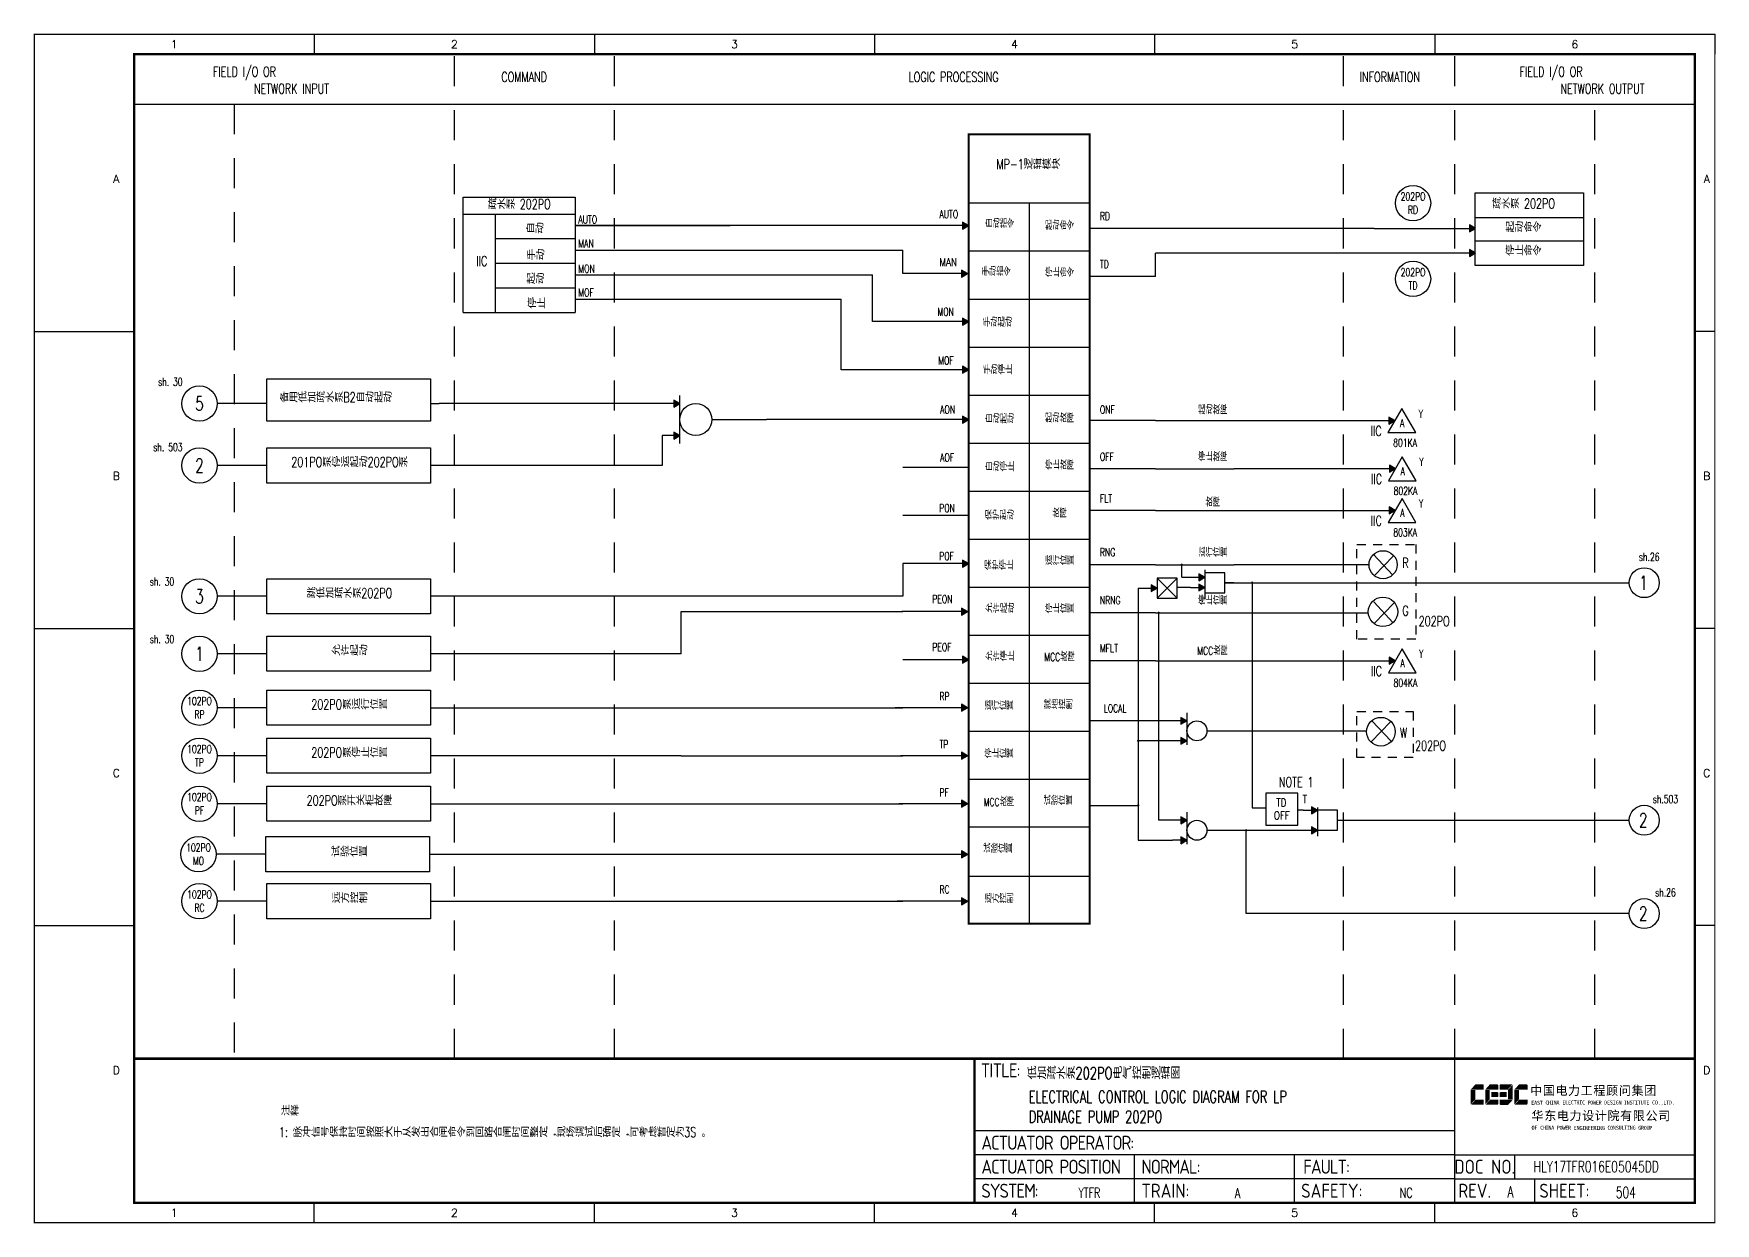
# Model space of a CAD drawing. Header units: millimetres. Extents: x 5560 to 16471, y 4607 to 8234.
# Drawn here: x 16050.6 to 16470.9, y 7167.7 to 7465 of the extents above; entities that cross this region are included whole.
import ezdxf
from ezdxf.enums import TextEntityAlignment as Align

# ---------------------------------------------------------------- set-up
doc = ezdxf.new("R2010")
doc.units = ezdxf.units.MM
doc.linetypes.add('JIS_02_0.7', pattern=[1.35, 0.75, -0.6])
for name, color, linetype in [('BLOCK', 7, 'Continuous'), ('BORDER', 1, 'Continuous'), ('MLINE', 6, 'Continuous'), ('TITLE', 1, 'Continuous'), ('TK', 7, 'Continuous'), ('图框_外框线', 7, 'Continuous'), ('图框_标题栏文字', 6, 'Continuous')]:
    doc.layers.add(name, color=color, linetype=linetype)
doc.styles.add('DANIEL', font='COMPLEX', dxfattribs={"width": 0.7, "bigfont": 'GVFS'})
doc.styles.add('ecepdi', font='simhei.ttf', dxfattribs={"width": 0.9})
doc.styles.get("Standard").update_dxf_attribs({"font": 'romans.shx', "width": 0.7, "bigfont": '@0hztxta.shx'})
doc.styles.add('工程字', font='gbenor.shx', dxfattribs={"bigfont": 'gbcbig.shx'})

# ---------------------------------------------------------------- blocks, each defined once
blk = doc.blocks.new('huo')
at = {"layer": 'BORDER'}
for points in [[(-72.15, 909.27), (-73.65, 910.13), (-73.65, 908.4)], [(-72.15, 904.27), (-73.65, 905.13), (-73.65, 903.4)]]:
    blk.add_hatch(color=256, dxfattribs=at).paths.add_polyline_path(points)
for p, q in [((-72.15, 909.27), (-75.75, 909.27)), ((-72.15, 911.28), (-72.15, 903.28)), ((-72.15, 904.27), (-75.75, 904.27)), ((-67.15, 906.77), (-65.15, 906.77))]:
    blk.add_line(p, q, dxfattribs=at)
for points in [[(-72.15, 909.27), (-73.65, 910.13), (-73.65, 908.4)], [(-72.15, 904.27), (-73.65, 905.13), (-73.65, 903.4)]]:
    blk.add_lwpolyline(points, close=True, dxfattribs=at)
blk.add_circle((-69.65, 906.77), 2.5, dxfattribs=at)
blk = doc.blocks.new('A$C1E0003F3')
h = blk.add_hatch(color=152)
edge = h.paths.add_edge_path()
edge.add_ellipse((5.15, 4.41), major_axis=(0, 0.211), ratio=0.769231, start_angle=-90, end_angle=0)
edge.add_line((5.15, 4.62), (3.22, 4.62))
edge.add_line((3.22, 4.62), (2.09, 3.35))
edge.add_line((2.09, 3.35), (5.32, 3.35))
edge.add_line((5.32, 3.35), (5.32, 4.41))
h.paths.add_polyline_path([(3.22, 3.23), (2.09, 3.23), (2.09, -0.36), (3.22, 0.91)])
edge = h.paths.add_edge_path()
edge.add_line((5.32, 0.81), (3.27, 0.81))
edge.add_line((3.27, 0.81), (2.13, -0.46))
edge.add_line((2.13, -0.46), (5.15, -0.46))
edge.add_ellipse((5.15, -0.25), major_axis=(0, 0.211), ratio=0.769231, start_angle=180, end_angle=270)
edge.add_line((5.32, -0.25), (5.32, 0.81))
h = blk.add_hatch(color=152)
edge = h.paths.add_edge_path()
edge.add_ellipse((8.78, 4.41), major_axis=(0, 0.211), ratio=0.769231, start_angle=-90, end_angle=0)
edge.add_line((8.78, 4.62), (6.84, 4.62))
edge.add_line((6.84, 4.62), (5.71, 3.35))
edge.add_line((5.71, 3.35), (8.94, 3.35))
edge.add_line((8.94, 3.35), (8.94, 4.41))
h.paths.add_polyline_path([(6.84, 3.23), (5.71, 3.23), (5.71, -0.36), (6.84, 0.91)])
edge = h.paths.add_edge_path()
edge.add_ellipse((8.78, 2.49), major_axis=(0, 0.211), ratio=0.769231, start_angle=-90, end_angle=0)
edge.add_line((8.78, 2.7), (7.22, 2.7))
edge.add_line((7.22, 2.7), (7.22, 1.44))
edge.add_line((7.22, 1.44), (8.78, 1.44))
edge.add_ellipse((8.78, 1.65), major_axis=(0, 0.211), ratio=0.769231, start_angle=180, end_angle=270)
edge.add_line((8.94, 1.65), (8.94, 2.49))
edge = h.paths.add_edge_path()
edge.add_line((8.94, 0.81), (6.89, 0.81))
edge.add_line((6.89, 0.81), (5.75, -0.46))
edge.add_line((5.75, -0.46), (8.78, -0.46))
edge.add_ellipse((8.78, -0.25), major_axis=(0, 0.211), ratio=0.769231, start_angle=180, end_angle=270)
edge.add_line((8.94, -0.25), (8.94, 0.81))
h = blk.add_hatch(color=1)
edge = h.paths.add_edge_path()
edge.add_line((12.48, 4.62), (9.46, 4.62))
edge.add_ellipse((9.46, 4.41), major_axis=(0, 0.211), ratio=0.769231, start_angle=0, end_angle=90)
edge.add_line((9.3, 4.41), (9.3, 3.35))
edge.add_line((9.3, 3.35), (11.35, 3.35))
edge.add_line((11.35, 3.35), (12.48, 4.62))
h.paths.add_polyline_path([(12.57, 4.56), (11.38, 3.23), (11.38, 0.93), (12.57, 0.93)])
edge = h.paths.add_edge_path()
edge.add_line((11.03, 2.7), (9.46, 2.7))
edge.add_ellipse((9.46, 2.49), major_axis=(0, 0.211), ratio=0.769231, start_angle=0, end_angle=90)
edge.add_line((9.3, 2.49), (9.3, 1.65))
edge.add_ellipse((9.46, 1.65), major_axis=(0, 0.211), ratio=0.769231, start_angle=90, end_angle=180)
edge.add_line((9.46, 1.44), (11.03, 1.44))
edge.add_line((11.03, 1.44), (11.03, 2.7))
h = blk.add_hatch(color=152)
edge = h.paths.add_edge_path()
edge.add_ellipse((16.11, 4.41), major_axis=(0, 0.211), ratio=0.769231, start_angle=-90, end_angle=0)
edge.add_line((16.11, 4.62), (14.14, 4.62))
edge.add_line((14.14, 4.62), (13, 3.35))
edge.add_line((13, 3.35), (16.27, 3.35))
edge.add_line((16.27, 3.35), (16.27, 4.41))
h.paths.add_polyline_path([(14.14, 3.23), (13, 3.23), (13, -0.36), (14.14, 0.91)])
edge = h.paths.add_edge_path()
edge.add_line((16.27, 0.81), (14.18, 0.81))
edge.add_line((14.18, 0.81), (13.04, -0.46))
edge.add_line((13.04, -0.46), (16.03, -0.46))
edge.add_ellipse((16.03, -0.15), major_axis=(0, 0.316), ratio=0.769231, start_angle=180, end_angle=270)
edge.add_line((16.27, -0.15), (16.27, 0.81))
h = blk.add_hatch(color=1)
edge = h.paths.add_edge_path()
edge.add_line((12.58, 0.79), (9.3, 0.79))
edge.add_line((9.3, 0.79), (9.3, -0.27))
edge.add_ellipse((9.46, -0.27), major_axis=(0, 0.211), ratio=0.769231, start_angle=90, end_angle=180)
edge.add_line((9.46, -0.48), (11.43, -0.48))
edge.add_line((11.43, -0.48), (12.58, 0.79))
at = {"layer": 'TITLE', "color": 7, "style": 'ecepdi'}
for s, p in [('中', (16.92, 1.94)), ('国', (20.09, 2)), ('电', (23.25, 1.99)), ('力', (26.39, 1.96)), ('程', (32.71, 1.98)), ('顾', (35.9, 1.98)), ('问', (39.09, 1.94)), ('集', (42.26, 1.98)), ('团', (45.42, 2.01)), ('工', (29.53, 1.95)), ('华', (17.24, -4.31)), ('东', (20.45, -4.29)), ('电', (23.62, -4.35)), ('力', (26.75, -4.32)), ('设', (29.92, -4.3)), ('计', (33.05, -4.31)), ('院', (36.26, -4.29)), ('有', (39.41, -4.29)), ('限', (42.57, -4.32)), ('公', (45.78, -4.38)), ('司', (48.91, -4.35))]:
    blk.add_text(s, height=2.2, dxfattribs=at).set_placement(p)
at = {"layer": 'TITLE', "color": 7, "style": 'ecepdi', "width": 0.975}
for s, p in [('E', (17.58, 0.02)), ('A', (18.29, 0.03)), ('S', (19, 0.03)), ('T', (19.7, 0.03)), ('C', (21.1, 0.09)), ('H', (21.77, 0.09)), ('I', (22.46, 0.09)), ('N', (23.17, 0.1)), ('A', (23.86, 0.1)), ('E', (25.35, 0.09)), ('L', (26.05, 0.11)), ('E', (26.76, 0.1)), ('C', (27.46, 0.12)), ('T', (28.18, 0.11)), ('R', (28.87, 0.1)), ('I', (29.57, 0.11)), ('C', (30.28, 0.1)), ('P', (31.64, 0.09)), ('O', (32.32, 0.08)), ('W', (33.03, 0.08)), ('E', (33.72, 0.08)), ('R', (34.42, 0.09)), ('D', (35.81, 0.1)), ('E', (36.52, 0.1)), ('S', (37.2, 0.1)), ('I', (37.91, 0.09)), ('G', (38.68, 0.11)), ('N', (39.38, 0.09)), ('I', (40.72, 0.07)), ('N', (41.43, 0.08)), ('S', (42.14, 0.08)), ('T', (42.83, 0.08)), ('I', (43.52, 0.09)), ('T', (44.22, 0.07)), ('U', (44.93, 0.07)), ('T', (45.63, 0.08)), ('E', (46.34, 0.09)), ('C', (47.76, 0.11)), ('O', (48.48, 0.1)), ('L', (50.56, 0.1)), ('T', (51.27, 0.1)), ('D', (51.96, 0.1)), ('.', (49.23, 0.1)), (',', (49.87, 0.1)), ('.', (52.72, 0.11)), ('O', (17.67, -6.18)), ('OF', (18.01, -6.2)), ('F', (18.37, -6.2)), ('C', (19.8, -6.19)), ('H', (20.47, -6.19)), ('I', (21.15, -6.19)), ('N', (21.87, -6.18)), ('A', (22.56, -6.18)), ('P', (23.98, -6.2)), ('O', (24.66, -6.21)), ('W', (25.36, -6.21)), ('E', (26.06, -6.21)), ('R', (26.75, -6.2)), ('E', (28.19, -6.24)), ('N', (28.91, -6.27)), ('G', (29.62, -6.26)), ('I', (30.32, -6.27)), ('N', (31.02, -6.27)), ('E', (31.7, -6.28)), ('E', (32.41, -6.27)), ('R', (33.1, -6.24)), ('I', (33.81, -6.24)), ('N', (34.51, -6.26)), ('G', (35.2, -6.24)), ('C', (36.61, -6.19)), ('O', (37.3, -6.21)), ('N', (38, -6.2)), ('S', (38.71, -6.21)), ('U', (39.41, -6.18)), ('L', (40.11, -6.18)), ('T', (40.81, -6.19)), ('I', (41.51, -6.21)), ('N', (42.2, -6.21)), ('G', (42.91, -6.17)), ('G', (44.29, -6.2)), ('R', (45, -6.21)), ('O', (45.69, -6.22)), ('U', (46.39, -6.2)), ('P', (47.1, -6.23))]:
    blk.add_text(s, height=1, dxfattribs=at).set_placement(p, align=Align.MIDDLE_CENTER)
blk = doc.blocks.new('1')
for p, q in [((70, 297), (70, 292)), ((140, 297), (140, 292)), ((210, 297), (210, 292)), ((280, 297), (280, 292)), ((350, 297), (350, 292)), ((420, 297), (420, 292)), ((0, 222.75), (25, 222.75)), ((420, 222.75), (415, 222.75)), ((0, 148.5), (25, 148.5)), ((420, 148.5), (415, 148.5)), ((0, 74.25), (25, 74.25)), ((420, 74.25), (415, 74.25)), ((70, 0), (70, 5)), ((140, 0), (140, 5)), ((210, 0), (210, 5)), ((280, 0), (280, 5)), ((350, 0), (350, 5))]:
    blk.add_line(p, q)
at = {"layer": '图框_外框线'}
for p, q in [((355, 5), (355, 41)), ((355, 23), (235, 23)), ((355, 17), (235, 17)), ((275, 11), (275, 17)), ((315, 11), (315, 17)), ((355, 17), (415, 17)), ((370, 11), (370, 17)), ((355, 11), (235, 11)), ((355, 11), (235, 11)), ((275, 5), (275, 11)), ((315, 5), (315, 11)), ((355, 11), (415, 11)), ((375, 5), (375, 11))]:
    blk.add_line(p, q, dxfattribs=at)
for points, const_width in [([(0, 0), (420, 0), (420, 297), (0, 297)], 0.3), ([(25, 5), (415, 5), (415, 292), (25, 292)], 0.6)]:
    blk.add_lwpolyline(points, close=True, dxfattribs=dict(at, const_width=const_width))
at = {"layer": '图框_外框线', "const_width": 0.6}
blk.add_lwpolyline([(235, 41), (25, 41)], dxfattribs=at)
at = {"layer": '图框_外框线'}
blk.add_lwpolyline([(415, 41, 0.6, 0.6, 0), (235, 41, 0.6, 0.6, 0), (235, 5, 0, 0, 0)], format="xyseb", dxfattribs=at)
blk.add_blockref('A$C1E0003F3', (356.94, 29.95))
at = {"layer": 'TK', "color": 3}
for s, p in [('1', (35, 294.5)), ('2', (105, 294.5)), ('3', (175, 294.5)), ('4', (245, 294.5)), ('5', (315, 294.5)), ('6', (385, 294.5)), ('1', (35, 2.5)), ('2', (105, 2.5)), ('3', (175, 2.5)), ('4', (245, 2.5)), ('5', (315, 2.5)), ('6', (385, 2.5))]:
    blk.add_text(s, height=2, dxfattribs=at).set_placement(p, align=Align.MIDDLE)
for s, p in [('A', (20.5, 259.88)), ('A', (418, 259.88)), ('B', (20.5, 185.62)), ('B', (418, 185.62)), ('C', (20.5, 111.38)), ('C', (418, 111.38)), ('D', (20.5, 37.12)), ('D', (418, 37.12))]:
    blk.add_text(s, height=2, dxfattribs=at).set_placement(p, align=Align.CENTER)
at = {"layer": '图框_标题栏文字', "char_height": 3.5, "style": '工程字'}
for s, insert, width, attachment_point in [('{\\T0.9; TITLE:}', (234.86, 38.09), 14.2249, 4), ('{\\T0.9; ACTUATOR OPERATOR:}', (235, 20), 40, 4), ('{\\T0.9; ACTUATOR POSITION}', (235, 14), 45, 4), ('{\\T0.9; NORMAL:}', (275, 14), 18.2557, 4), ('{\\T0.9; FAULT:}', (315.44, 14), 15, 4), ('DOC NO.', (362.5, 14), 15, 5), ('{\\T0.9; SYSTEM:}', (235, 8), 17.9526, 4), ('{\\T0.9; }TRAIN: ', (275, 8), 17.6638, 4), ('SAFETY:', (324.3, 8), 22.3993, 5), ('REV.', (360, 8), 10, 5), ('SHEET:', (382.42, 8), 20, 5)]:
    blk.add_mtext(s, dxfattribs=dict(at, insert=insert, width=width, attachment_point=attachment_point))

msp = doc.modelspace()

# ---------------------------------------------------------------- hatches: boundary and pattern name
for points in [[(16284.24, 7416.98), (16282.74, 7417.85), (16282.74, 7416.12)], [(16410.95, 7416.29), (16409.45, 7417.16), (16409.45, 7415.43)], [(16410.95, 7410.16), (16409.45, 7411.03), (16409.45, 7409.3)], [(16283.97, 7404.98), (16282.47, 7405.85), (16282.47, 7404.12)], [(16284.24, 7392.98), (16282.74, 7393.85), (16282.74, 7392.12)], [(16284.24, 7380.98), (16282.74, 7381.85), (16282.74, 7380.12)], [(16212.06, 7372.51), (16210.56, 7373.38), (16210.56, 7371.64)], [(16284.24, 7368.51), (16282.74, 7369.38), (16282.74, 7367.64)], [(16390.78, 7368.24), (16389.28, 7369.1), (16389.28, 7367.37)], [(16212.06, 7364.51), (16210.56, 7365.38), (16210.56, 7363.64)], [(16390.89, 7356.24), (16389.39, 7357.1), (16389.39, 7355.37)], [(16390.82, 7345.82), (16389.32, 7346.68), (16389.32, 7344.95)], [(16284.24, 7332.51), (16282.74, 7333.38), (16282.74, 7331.64)], [(16283.97, 7320.51), (16282.47, 7321.38), (16282.47, 7319.64)], [(16284.24, 7308.51), (16282.74, 7309.38), (16282.74, 7307.64)], [(16390.87, 7308.24), (16389.37, 7309.1), (16389.37, 7307.37)], [(16283.97, 7296.51), (16282.47, 7297.38), (16282.47, 7295.64)], [(16283.97, 7284.51), (16282.47, 7285.38), (16282.47, 7283.64)], [(16283.97, 7272.51), (16282.47, 7273.38), (16282.47, 7271.64)], [(16283.97, 7259.86), (16282.47, 7260.73), (16282.47, 7259)], [(16283.97, 7248.16), (16282.47, 7249.02), (16282.47, 7247.29)]]:
    msp.add_hatch(color=256).paths.add_polyline_path(points)
h = msp.add_hatch(color=256)
h.paths.add_polyline_path([(16337.19, 7332.26), (16337.48, 7332.26), (16337.48, 7332.26), (16337.77, 7332.26, 0.926538)])
h.paths.add_polyline_path([(16337.77, 7332.24, 0.019012), (16337.77, 7332.26), (16337.48, 7332.26), (16337.48, 7331.95, 0.419038)])
h.paths.add_polyline_path([(16337.48, 7332.26), (16337.19, 7332.26, 0.019106), (16337.19, 7332.24, 0.409405), (16337.48, 7331.95)])
h = msp.add_hatch(color=256)
h.paths.add_polyline_path([(16354.8, 7327.78), (16355.09, 7327.78), (16355.09, 7327.78), (16355.39, 7327.78, 0.926538)])
h.paths.add_polyline_path([(16355.39, 7327.75, 0.019012), (16355.39, 7327.78), (16355.09, 7327.78), (16355.09, 7327.46, 0.419038)])
h.paths.add_polyline_path([(16355.09, 7327.78), (16354.8, 7327.78, 0.019106), (16354.8, 7327.75, 0.409405), (16355.09, 7327.46)])
h = msp.add_hatch(color=256)
h.paths.add_polyline_path([(16331.43, 7320.26), (16331.72, 7320.26), (16331.72, 7320.26), (16332.01, 7320.26, 0.926538)])
h.paths.add_polyline_path([(16332.01, 7320.24, 0.019012), (16332.01, 7320.26), (16331.72, 7320.26), (16331.72, 7319.95, 0.419038)])
h.paths.add_polyline_path([(16331.72, 7320.26), (16331.43, 7320.26, 0.019106), (16331.43, 7320.24, 0.409405), (16331.72, 7319.95)])
h = msp.add_hatch(color=256)
h.paths.add_polyline_path([(16326.32, 7288.25), (16326.61, 7288.25), (16326.61, 7288.25), (16326.91, 7288.25, 0.926538)])
h.paths.add_polyline_path([(16326.91, 7288.22, 0.019012), (16326.91, 7288.25), (16326.61, 7288.25), (16326.61, 7287.93, 0.419038)])
h.paths.add_polyline_path([(16326.61, 7288.25), (16326.32, 7288.25, 0.019106), (16326.32, 7288.22, 0.409405), (16326.61, 7287.93)])
h = msp.add_hatch(color=256)
h.paths.add_polyline_path([(16326.32, 7272.13), (16326.61, 7272.13), (16326.61, 7272.13), (16326.91, 7272.13, 0.926538)])
h.paths.add_polyline_path([(16326.91, 7272.1, 0.019012), (16326.91, 7272.13), (16326.61, 7272.13), (16326.61, 7271.81, 0.419038)])
h.paths.add_polyline_path([(16326.61, 7272.13), (16326.32, 7272.13, 0.019106), (16326.32, 7272.1, 0.409405), (16326.61, 7271.81)])
h = msp.add_hatch(color=256)
h.paths.add_polyline_path([(16353.32, 7265.9), (16353.6, 7265.9), (16353.6, 7265.9), (16353.9, 7265.9, 0.926538)])
h.paths.add_polyline_path([(16353.9, 7265.88, 0.019012), (16353.9, 7265.9), (16353.6, 7265.9), (16353.6, 7265.59, 0.419038)])
h.paths.add_polyline_path([(16353.6, 7265.9), (16353.32, 7265.9, 0.019106), (16353.31, 7265.88, 0.409405), (16353.6, 7265.59)])
at = {"layer": 'BORDER'}
for color, points in [(40, [(16331.35, 7326.38), (16329.85, 7327.24), (16329.85, 7325.51)]), (256, [(16343.25, 7329.12), (16341.75, 7329.98), (16341.75, 7328.25)]), (256, [(16343.25, 7326.55), (16341.75, 7327.42), (16341.75, 7325.69)]), (40, [(16371.42, 7270.88), (16369.92, 7271.75), (16369.92, 7270.01)]), (40, [(16371.42, 7265.88), (16369.92, 7266.75), (16369.92, 7265.01)])]:
    msp.add_hatch(color=color, dxfattribs=at).paths.add_polyline_path(points)

# ---------------------------------------------------------------- linework, layer by layer
for p, q in [((16284.24, 7422.64), (16284.24, 7439.81)), ((16284.24, 7439.81), (16314.52, 7439.81)), ((16314.52, 7422.64), (16314.52, 7439.81)), ((16284.24, 7422.64), (16314.52, 7422.64)), ((16299.38, 7422.64), (16299.38, 7242.52)), ((16157.94, 7419.86), (16185.89, 7419.86)), ((16165.92, 7419.57), (16165.92, 7395.3)), ((16185.89, 7416.98), (16224.63, 7416.98)), ((16284.24, 7416.98), (16185.89, 7416.98)), ((16284.24, 7416.98), (16267.79, 7416.98)), ((16385.6, 7416.24), (16335.97, 7416.24)), ((16385.6, 7416.24), (16410.86, 7416.24)), ((16165.92, 7413.72), (16185.89, 7413.72)), ((16165.92, 7413.72), (16185.89, 7413.72)), ((16185.89, 7410.84), (16267.79, 7410.84)), ((16267.79, 7404.98), (16267.79, 7410.84)), ((16284.24, 7410.64), (16314.52, 7410.64)), ((16330.97, 7404.24), (16330.97, 7410.11)), ((16385.6, 7410.11), (16330.97, 7410.11)), ((16410.86, 7410.11), (16385.6, 7410.11)), ((16165.92, 7407.58), (16185.89, 7407.58)), ((16165.92, 7407.58), (16185.89, 7407.58)), ((16185.89, 7404.7), (16260.17, 7404.7)), ((16260.17, 7392.98), (16260.17, 7404.7)), ((16284.24, 7404.98), (16267.79, 7404.98)), ((16165.92, 7401.44), (16185.89, 7401.44)), ((16165.92, 7401.44), (16185.89, 7401.44)), ((16185.89, 7398.56), (16252.4, 7398.56)), ((16252.4, 7380.98), (16252.4, 7398.56)), ((16284.24, 7398.64), (16314.52, 7398.64)), ((16157.94, 7395.3), (16185.89, 7395.3)), ((16284.24, 7392.98), (16260.17, 7392.98)), ((16284.24, 7386.64), (16314.52, 7386.64)), ((16284.24, 7380.98), (16252.4, 7380.98)), ((16149.74, 7372.51), (16151.89, 7372.51)), ((16209.06, 7372.51), (16151.89, 7372.51)), ((16212.06, 7372.51), (16209.06, 7372.51)), ((16212.06, 7362.51), (16212.06, 7374.51)), ((16284.24, 7374.64), (16314.52, 7374.64)), ((16220.06, 7368.51), (16233.69, 7368.51)), ((16267.79, 7368.51), (16233.69, 7368.51)), ((16284.24, 7368.51), (16267.79, 7368.51)), ((16329.13, 7368.24), (16314.52, 7368.24)), ((16330.97, 7368.24), (16350.62, 7368.24)), ((16350.62, 7368.24), (16390.78, 7368.24)), ((16212.06, 7364.51), (16207.62, 7364.51)), ((16284.24, 7362.64), (16314.52, 7362.64)), ((16284.24, 7356.51), (16267.79, 7356.51)), ((16329.13, 7356.24), (16314.52, 7356.24)), ((16330.97, 7356.24), (16350.62, 7356.24)), ((16390.89, 7356.24), (16350.62, 7356.24)), ((16284.24, 7350.64), (16314.52, 7350.64)), ((16284.24, 7344.51), (16267.79, 7344.51)), ((16329.13, 7345.82), (16314.52, 7345.82)), ((16329.13, 7345.82), (16314.52, 7345.82)), ((16330.97, 7345.82), (16350.62, 7345.82)), ((16350.62, 7345.82), (16390.82, 7345.82)), ((16284.24, 7338.64), (16314.52, 7338.64)), ((16385.43, 7334.76), (16390.22, 7329.66)), ((16390.44, 7334.45), (16385.61, 7329.44)), ((16284.24, 7332.51), (16267.79, 7332.51)), ((16267.79, 7332.51), (16267.79, 7324.34)), ((16330.97, 7332.24), (16350.62, 7332.24)), ((16337.48, 7329.12), (16337.48, 7332.24)), ((16384.31, 7332.24), (16350.62, 7332.24)), ((16284.24, 7326.64), (16314.52, 7326.64)), ((16326.6, 7326.38), (16326.6, 7267.59)), ((16350.55, 7327.75), (16348.25, 7327.75)), ((16348.25, 7327.75), (16449.34, 7327.75)), ((16355.1, 7327.75), (16355.1, 7271.46)), ((16267.79, 7324.34), (16149.74, 7324.34)), ((16385.49, 7322.93), (16390.28, 7317.83)), ((16390.5, 7322.62), (16385.67, 7317.61)), ((16212.36, 7320.51), (16267.79, 7320.51)), ((16212.36, 7309.98), (16212.36, 7320.51)), ((16284.24, 7320.51), (16267.58, 7320.51)), ((16330.97, 7320.24), (16350.62, 7320.24)), ((16331.72, 7320.24), (16331.72, 7268.38)), ((16350.62, 7320.24), (16384.08, 7320.24)), ((16284.24, 7314.64), (16314.52, 7314.64)), ((16212.36, 7309.98), (16149.75, 7309.98)), ((16284.24, 7308.51), (16267.79, 7308.51)), ((16330.97, 7308.24), (16350.62, 7308.24)), ((16350.62, 7308.24), (16390.87, 7308.24)), ((16284.24, 7302.64), (16314.52, 7302.64)), ((16149.75, 7296.51), (16212.36, 7296.51)), ((16212.36, 7296.51), (16267.79, 7296.51)), ((16284.24, 7296.51), (16265.86, 7296.51)), ((16329.13, 7293.22), (16314.52, 7293.22)), ((16389.7, 7293), (16384.87, 7288)), ((16385.03, 7293.2), (16389.82, 7288.11)), ((16284.24, 7290.64), (16314.52, 7290.64)), ((16335.21, 7288.22), (16326.6, 7288.22)), ((16345.8, 7290.72), (16383.68, 7290.72)), ((16212.36, 7284.51), (16149.75, 7284.51)), ((16212.36, 7284.51), (16267.79, 7284.51)), ((16284.24, 7284.51), (16267.17, 7284.51)), ((16284.24, 7278.64), (16314.52, 7278.64)), ((16149.75, 7272.51), (16212.36, 7272.51)), ((16212.36, 7272.51), (16267.79, 7272.51)), ((16284.24, 7272.51), (16266.81, 7272.51)), ((16314.53, 7272.1), (16326.6, 7272.1)), ((16355.1, 7271.46), (16358.53, 7271.46)), ((16326.6, 7267.59), (16326.6, 7263.38)), ((16335.21, 7268.38), (16331.72, 7268.38)), ((16376.42, 7268.38), (16449.34, 7268.38)), ((16284.24, 7266.76), (16314.52, 7266.76)), ((16326.6, 7263.38), (16335.21, 7263.38)), ((16345.8, 7265.88), (16369.92, 7265.88)), ((16353.61, 7245.06), (16353.61, 7265.88)), ((16149.5, 7259.9), (16284.24, 7259.9)), ((16284.24, 7254.4), (16314.52, 7254.4)), ((16149.75, 7248.16), (16212.36, 7248.16)), ((16212.36, 7248.16), (16267.79, 7248.16)), ((16284.24, 7248.16), (16266.34, 7248.16))]:
    msp.add_line(p, q)
at = {"color": 0}
for p, q in [((16335.97, 7416.24), (16314.52, 7416.24)), ((16330.97, 7404.24), (16314.52, 7404.24)), ((16108.81, 7372.51), (16096.42, 7372.51)), ((16330.97, 7368.24), (16314.52, 7368.24)), ((16207.62, 7364.51), (16207.62, 7357.04)), ((16108.81, 7357.04), (16096.42, 7357.04)), ((16207.62, 7357.04), (16149.74, 7357.04)), ((16330.97, 7356.24), (16314.52, 7356.24)), ((16330.97, 7345.82), (16314.52, 7345.82)), ((16330.97, 7345.82), (16314.52, 7345.82)), ((16330.97, 7332.24), (16314.52, 7332.24)), ((16330.97, 7332.24), (16314.52, 7332.24)), ((16337.48, 7329.12), (16342.87, 7329.12)), ((16108.81, 7324.34), (16096.42, 7324.34)), ((16330.97, 7320.24), (16314.52, 7320.24)), ((16330.97, 7320.24), (16314.52, 7320.24)), ((16108.82, 7309.98), (16096.43, 7309.98)), ((16330.97, 7308.24), (16314.52, 7308.24)), ((16330.97, 7308.24), (16314.52, 7308.24)), ((16330.97, 7308.24), (16350.62, 7308.24)), ((16108.82, 7296.51), (16096.43, 7296.51)), ((16330.97, 7293.22), (16314.52, 7293.22)), ((16335.21, 7293.22), (16314.52, 7293.22)), ((16108.82, 7284.51), (16096.43, 7284.51)), ((16108.82, 7272.51), (16096.43, 7272.51)), ((16108.57, 7259.9), (16096.18, 7259.9)), ((16108.82, 7248.16), (16096.43, 7248.16)), ((16449.34, 7245.06), (16353.61, 7245.06))]:
    msp.add_line(p, q, dxfattribs=at)
at = {"color": 40}
for p, q in [((16339.66, 7326.55), (16336.35, 7326.55)), ((16367.82, 7270.88), (16366.53, 7270.88))]:
    msp.add_line(p, q, dxfattribs=at)
for const_width in [0.5, 0.2]:
    msp.add_lwpolyline([(16284.24, 7439.81), (16314.52, 7439.81), (16314.52, 7242.52), (16284.24, 7242.52), (16284.24, 7439.81)], dxfattribs=dict(const_width=const_width))
for points in [[(16157.94, 7424.05), (16185.89, 7424.05), (16185.89, 7419.86)], [(16157.94, 7395.3), (16157.94, 7424.05)], [(16185.89, 7419.86), (16185.89, 7413.72)], [(16185.89, 7413.72), (16185.89, 7407.58)], [(16185.89, 7407.58), (16185.89, 7401.44)], [(16185.89, 7401.44), (16185.89, 7395.3)]]:
    msp.add_lwpolyline(points)
for points in [[(16284.24, 7422.64), (16314.52, 7422.64), (16314.52, 7242.52), (16284.24, 7242.52)], [(16410.86, 7425.13), (16437.88, 7425.13), (16437.88, 7406.98), (16410.86, 7406.98)], [(16410.86, 7418.99), (16437.88, 7418.99), (16437.88, 7413.13), (16410.86, 7413.13)], [(16284.24, 7416.98), (16282.74, 7417.85), (16282.74, 7416.12)], [(16410.95, 7416.29), (16409.45, 7417.16), (16409.45, 7415.43)], [(16410.95, 7410.16), (16409.45, 7411.03), (16409.45, 7409.3)], [(16283.97, 7404.98), (16282.47, 7405.85), (16282.47, 7404.12)], [(16284.24, 7392.98), (16282.74, 7393.85), (16282.74, 7392.12)], [(16284.24, 7380.98), (16282.74, 7381.85), (16282.74, 7380.12)], [(16108.81, 7378.65), (16149.74, 7378.65), (16149.74, 7368.12), (16108.81, 7368.12)], [(16212.06, 7372.51), (16210.56, 7373.38), (16210.56, 7371.64)], [(16284.24, 7368.51), (16282.74, 7369.38), (16282.74, 7367.64)], [(16390.78, 7368.24), (16389.28, 7369.1), (16389.28, 7367.37)], [(16212.06, 7364.51), (16210.56, 7365.38), (16210.56, 7363.64)], [(16108.81, 7361.43), (16149.74, 7361.43), (16149.74, 7352.65), (16108.81, 7352.65)], [(16390.89, 7356.24), (16389.39, 7357.1), (16389.39, 7355.37)], [(16390.82, 7345.82), (16389.32, 7346.68), (16389.32, 7344.95)], [(16284.24, 7332.51), (16282.74, 7333.38), (16282.74, 7331.64)], [(16108.81, 7328.73), (16149.74, 7328.73), (16149.74, 7319.96), (16108.81, 7319.96)], [(16283.97, 7320.51), (16282.47, 7321.38), (16282.47, 7319.64)], [(16108.82, 7314.37), (16149.75, 7314.37), (16149.75, 7305.6), (16108.82, 7305.6)], [(16284.24, 7308.51), (16282.74, 7309.38), (16282.74, 7307.64)], [(16390.87, 7308.24), (16389.37, 7309.1), (16389.37, 7307.37)], [(16108.82, 7300.9), (16149.75, 7300.9), (16149.75, 7292.12), (16108.82, 7292.12)], [(16283.97, 7296.51), (16282.47, 7297.38), (16282.47, 7295.64)], [(16108.82, 7288.9), (16149.75, 7288.9), (16149.75, 7280.12), (16108.82, 7280.12)], [(16283.97, 7284.51), (16282.47, 7285.38), (16282.47, 7283.64)], [(16108.82, 7276.9), (16149.75, 7276.9), (16149.75, 7268.12), (16108.82, 7268.12)], [(16283.97, 7272.51), (16282.47, 7273.38), (16282.47, 7271.64)], [(16108.57, 7264.29), (16149.5, 7264.29), (16149.5, 7255.51), (16108.57, 7255.51)], [(16283.97, 7259.86), (16282.47, 7260.73), (16282.47, 7259)], [(16108.82, 7252.54), (16149.75, 7252.54), (16149.75, 7243.77), (16108.82, 7243.77)], [(16283.97, 7248.16), (16282.47, 7249.02), (16282.47, 7247.29)]]:
    msp.add_lwpolyline(points, close=True)
at = {"color": 1}
for points in [[(16395.97, 7365.24), (16392.51, 7371.24), (16389.04, 7365.24)], [(16396.09, 7353.24), (16392.62, 7359.24), (16389.16, 7353.24)], [(16396.01, 7342.82), (16392.55, 7348.82), (16389.08, 7342.82)], [(16396.07, 7305.24), (16392.61, 7311.24), (16389.14, 7305.24)]]:
    msp.add_lwpolyline(points, close=True, dxfattribs=at)
at = {"linetype": 'JIS_02_0.7', "ltscale": 3}
for points in [[(16381.28, 7337.29), (16396.01, 7337.29), (16396.01, 7313.64), (16381.28, 7313.64)], [(16381.28, 7295.56), (16395.31, 7295.56), (16395.31, 7284.05), (16381.28, 7284.05)]]:
    msp.add_lwpolyline(points, close=True, dxfattribs=at)
at = {"color": 40}
msp.add_lwpolyline([(16358.53, 7267.18), (16366.53, 7267.18), (16366.53, 7275.18), (16358.53, 7275.18)], close=True, dxfattribs=at)
for centre, radius in [((16395.3, 7422.59), 4.41), ((16395.3, 7403.66), 4.41), ((16092, 7372.51), 4.41), ((16216.06, 7368.51), 4), ((16092.01, 7357.04), 4.41), ((16387.81, 7332.24), 3.51), ((16453.08, 7327.75), 3.74), ((16092, 7324.34), 4.41), ((16387.78, 7320.46), 3.69), ((16092.01, 7309.98), 4.41), ((16092.01, 7296.51), 4.41), ((16387.27, 7290.51), 3.59), ((16092.01, 7284.51), 4.41), ((16092.01, 7272.51), 4.41), ((16453.08, 7268.38), 3.74), ((16091.76, 7259.9), 4.41), ((16092.01, 7248.16), 4.41), ((16453.08, 7245.06), 3.74)]:
    msp.add_circle(centre, radius)
at = {"layer": 'BORDER'}
for p, q in [((16343.25, 7330.94), (16343.25, 7323.75)), ((16339.66, 7329.12), (16343.25, 7329.12)), ((16339.66, 7326.55), (16343.25, 7326.55))]:
    msp.add_line(p, q, dxfattribs=at)
at = {"layer": 'BORDER', "color": 40}
for p, q in [((16326.6, 7326.38), (16331.35, 7326.38)), ((16331.35, 7328.88), (16336.35, 7323.88)), ((16336.35, 7328.88), (16331.35, 7323.88)), ((16371.42, 7271.57), (16371.42, 7264.38)), ((16367.82, 7270.88), (16371.42, 7270.88))]:
    msp.add_line(p, q, dxfattribs=at)
at = {"layer": 'BORDER'}
for points in [[(16348.25, 7330.25), (16343.25, 7330.25), (16343.25, 7325.25), (16348.25, 7325.25)], [(16343.25, 7329.12), (16341.75, 7329.98), (16341.75, 7328.25)], [(16343.25, 7326.55), (16341.75, 7327.42), (16341.75, 7325.69)]]:
    msp.add_lwpolyline(points, close=True, dxfattribs=at)
at = {"layer": 'BORDER', "color": 40}
for points in [[(16331.35, 7326.38), (16329.85, 7327.24), (16329.85, 7325.51)], [(16336.35, 7328.88), (16331.35, 7328.88), (16331.35, 7323.88), (16336.35, 7323.88)], [(16371.42, 7270.88), (16369.92, 7271.75), (16369.92, 7270.01)], [(16376.42, 7270.88), (16371.42, 7270.88), (16371.42, 7265.88), (16376.42, 7265.88)], [(16371.42, 7265.88), (16369.92, 7266.75), (16369.92, 7265.01)]]:
    msp.add_lwpolyline(points, close=True, dxfattribs=at)
at = {"layer": 'MLINE', "linetype": 'JIS_02_0.7', "ltscale": 10}
for p, q in [((16155.71, 7208.8), (16155.71, 7459.8)), ((16195.71, 7208.8), (16195.71, 7459.8)), ((16377.94, 7208.8), (16377.94, 7459.8)), ((16405.71, 7208.8), (16405.71, 7459.8)), ((16100.71, 7447.36), (16100.71, 7208.8)), ((16440.71, 7208.8), (16440.71, 7447.36))]:
    msp.add_line(p, q, dxfattribs=at)
at = {"layer": 'MLINE'}
msp.add_line((16075.71, 7447.36), (16465.71, 7447.36), dxfattribs=at)

# ---------------------------------------------------------------- block references
msp.add_blockref('1', (16050.71, 7167.8))
at = {"color": 40}
for p in [(16410.95, 6383.96), (16410.95, 6359.11)]:
    msp.add_blockref('huo', p, dxfattribs=at)

# ---------------------------------------------------------------- texts
at = {"color": 1, "width": 0.7}
for p in [(16392.59, 7366.61), (16392.71, 7354.61), (16392.63, 7344.19), (16392.69, 7306.61)]:
    msp.add_text('A', height=2, dxfattribs=at).set_placement(p, align=Align.CENTER)
at = {"color": 40, "width": 0.7}
msp.add_text('NOTE 1', height=2.5, dxfattribs=at).set_placement((16361.78, 7276.66))
at = {"width": 0.7}
for s, p in [('注释', (16112.36, 7194.55)), ('1: 脉冲信号保持时间按照大于从发出合闸命令到回路合闸时间整定，现场调试后确定，可考虑暂定为3S。', (16111.88, 7189.2))]:
    msp.add_text(s, height=2.5, dxfattribs=at).set_placement(p)
for s, insert, char_height, width, attachment_point in [('{\\W0.7;MP-1逻辑模块}', (16291.19, 7433.59), 2.5, 73.0067, 1), ('疏水泵 202PO', (16171.91, 7423.6), 2.5, 29.7792, 2), ('疏水泵 202PO', (16422.9, 7423.74), 2.5, 29.7792, 2), ('{\\W0.7;AUTO}', (16186.7, 7419.49), 2, 5.9344, 1), ('{\\W0.7;AUTO}', (16276.94, 7420.83), 2, 73.0067, 1), ('{\\W0.7;自动指令}', (16288.36, 7418.41), 2, 73.0067, 1), ('自动  ', (16175.79, 7417.52), 2.5, 19.3818, 2), ('起动命令 ', (16422.9, 7417.84), 2.5, 28.7463, 2), ('手动  ', (16176.01, 7410.89), 2.5, 19.3818, 2), ('{\\W0.7;MAN}', (16186.7, 7413.54), 2, 5.9344, 1), ('停止命令 ', (16422.9, 7412), 2.5, 30.0157, 2), ('IIC', (16161.18, 7409.38), 2.5, 4.3602, 1), ('{\\W0.7;MON}', (16186.7, 7407.21), 2, 5.9344, 1), ('{\\W0.8;MAN}', (16276.94, 7408.83), 2, 73.0067, 1), ('{\\W0.7;手动指令}', (16287.48, 7406.41), 2, 73.0067, 1), ('起动 ', (16175.94, 7404.96), 2.5, 19.3818, 2), ('停止 ', (16176.2, 7398.79), 2.5, 19.3818, 2), ('{\\W0.7;MOF}', (16186.7, 7401.25), 2, 5.9344, 1), ('备用低加疏水泵B2自动起动', (16112.03, 7375.32), 2.5, 57.1272, 1), ('Y', (16396.72, 7370.93), 2, 73.0067, 1), ('IIC', (16384.68, 7366.91), 2.5, 2.4135, 1), ('801KA', (16390.33, 7363.72), 2, 73.0067, 1), ('Y', (16396.84, 7358.93), 2, 73.0067, 1), ('IIC', (16384.8, 7354.91), 2.5, 2.4135, 1), ('802KA', (16390.45, 7351.72), 2, 73.0067, 1), ('Y', (16396.76, 7348.51), 2, 73.0067, 1), ('IIC', (16384.72, 7344.49), 2.5, 2.4135, 1), ('803KA', (16390.37, 7341.3), 2, 73.0067, 1), ('R', (16392.62, 7333.95), 2.5, 2.4135, 1), ('跳低加疏水泵202PO', (16129.48, 7326.41), 2.5, 50.9636, 2), ('G', (16392.62, 7322), 2.5, 2.4135, 1), ('202PO', (16396.73, 7319.38), 2.5, 8.6532, 1), ('允许起动 ', (16129.49, 7312.05), 2.5, 50.9636, 2), ('Y', (16396.82, 7310.93), 2, 73.0067, 1), ('IIC', (16384.78, 7306.91), 2.5, 2.4135, 1), ('804KA', (16390.43, 7303.72), 2, 73.0067, 1), ('202PO泵运行位置', (16129.49, 7298.58), 2.5, 50.9636, 2), ('{\\W0.7;就地控制}', (16302.98, 7298.18), 2, 73.0067, 1), ('{\\W0.7;LOCAL}', (16318, 7297.35), 2, 73.0067, 1), ('W', (16392.04, 7291.52), 2.5, 2.4135, 1), ('202PO', (16395.82, 7288.25), 2.5, 8.6532, 1), ('202PO泵停止位置', (16129.49, 7286.58), 2.5, 50.9636, 2), ('202PO泵开关柜故障', (16129.49, 7274.58), 2.5, 50.9636, 2), ('{\\C256;试验位置}', (16129.39, 7261.78), 2.5, 50.9636, 2), ('远方控制', (16129.49, 7250.22), 2.5, 50.9636, 2), ('低加疏水泵202PO电气控制逻辑图', (16298.84, 7206.7), 3, 97.8218, 1), ('ELECTRICAL CONTROL LOGIC DIAGRAM FOR LP DRAINAGE PUMP 202PO', (16299.22, 7200.8), 3, 73.0067, 1), ('YTFR', (16311.67, 7176.54), 2.5, 73.0067, 1), ('A', (16350.79, 7176.43), 2.5, 73.0067, 1), ('NC', (16391.97, 7176.56), 2.5, 73.0067, 1), ('A', (16418.91, 7176.94), 2.8, 8.5983, 1)]:
    msp.add_mtext(s, dxfattribs=dict(insert=insert, char_height=char_height, width=width, attachment_point=attachment_point))
at = {"color": 0}
for s, insert, char_height, width, attachment_point in [('202PO\\PRD', (16395.3, 7422.59), 2, 3.6872, 5), ('RD', (16317.05, 7420.36), 2, 8.7491, 1), ('{\\W0.7;起动命令}', (16306.95, 7417.94), 2, 7.9782, 2), ('{\\W0.7;停止命令}', (16306.95, 7406.18), 2, 9.215, 2), ('TD', (16317.05, 7408.36), 2, 9.2175, 1), ('202PO\\PTD', (16395.3, 7403.66), 2, 3.6872, 5), ('MON', (16276.46, 7396.44), 2, 7.2752, 1), ('{\\W0.7;\\C256;手动起动}', (16291.45, 7393.73), 2, 7.5737, 2), ('MOF', (16276.65, 7384.27), 2, 7.1108, 1), ('{\\W0.7;\\C256;手动\\C0;停止}', (16291.52, 7381.85), 2, 8.4078, 2), ('sh. 30', (16084.73, 7378.95), 2, 10.3074, 2), ('5', (16092, 7372.51), 3.5, 3.6872, 5), ('{\\W0.7;起动故障}', (16345.23, 7371.87), 2, 7.7319, 2), ('AON', (16277.11, 7372.03), 2, 7.2788, 1), ('{\\W0.7;自动起动}', (16291.98, 7369.61), 2, 9.6097, 2), ('{\\W0.7;起动故障}', (16306.95, 7369.81), 2, 7.7319, 2), ('{\\C256;ONF}', (16317.05, 7371.99), 2, 9.696, 1), ('AOF', (16277.11, 7360.03), 2, 7.0308, 1), ('{\\C256;OFF}', (16317.05, 7360.24), 2, 9.696, 1), ('{\\W0.7;停止故障}', (16345.23, 7360.12), 2, 7.7319, 2), ('{\\W0.7;2}', (16092, 7357.04), 3.5, 3.6872, 5), ('{\\C256;201PO}泵停运起动{\\C256;202PO}泵', (16129.51, 7359.15), 2.5, 41.3345, 2), ('{\\W0.7;自动停止}', (16291.98, 7357.61), 2, 8.9344, 2), ('{\\W0.7;停止故障}', (16306.95, 7358.06), 2, 7.7319, 2), ('PON', (16276.89, 7347.4), 2, 7.1956, 1), ('FLT', (16317.05, 7349.82), 2, 9.8709, 1), ('{\\W0.7;故障}', (16345.24, 7348.8), 2, 10.0882, 2), ('{\\W0.7;保护起动}', (16291.91, 7345.52), 2, 8.1421, 2), ('{\\W0.7;故障}', (16306.95, 7346.06), 2, 10.0882, 2), ('POF', (16276.89, 7335.4), 2, 7.3577, 1), ('{\\W0.7;运行位置}', (16306.95, 7334.18), 2, 8.0622, 2), ('RNG', (16317.05, 7336.36), 2, 9.05, 1), ('{\\W0.7;运行位置}', (16345.23, 7336.24), 2, 8.0622, 2), ('sh.26', (16454.33, 7335.21), 2, 10.3074, 2), ('{\\W0.7;保护停止}', (16291.75, 7332.98), 2, 8.7115, 2), ('sh. 30', (16079.58, 7329.02), 2, 10.3074, 1), ('3', (16092, 7324.34), 3.5, 3.6872, 5), ('1', (16452.89, 7327.75), 3.5, 3.6872, 5), ('PEON', (16275.15, 7324.64), 2, 9.2745, 1), ('{\\W0.7;允许起动}', (16292.02, 7322.22), 2, 7.8151, 2), ('{\\W0.7;\\C256;停止位置}', (16306.95, 7322.18), 2, 8.9935, 2), ('NRNG', (16317.05, 7324.36), 2, 10.9233, 1), ('{\\W0.7;\\C256;停止位置}', (16345.23, 7324.24), 2, 8.9935, 2), ('sh. 30', (16079.59, 7314.66), 2, 10.3074, 1), ('1', (16092.01, 7309.98), 3.5, 3.6872, 5), ('PEOF', (16275.15, 7312.64), 2, 9.355, 1), ('{\\W0.7;允许停止}', (16292.02, 7310.22), 2, 9.7673, 2), ('{\\W0.7;MCC故障}', (16306.95, 7310.18), 2, 10.0882, 2), ('MFLT', (16317.05, 7312.36), 2, 10.9948, 1), ('{\\W0.7;MCC故障}', (16345.2, 7311.73), 2, 10.0882, 2), ('102PO\\PRP', (16092.01, 7296.51), 2, 3.6872, 5), ('RP', (16276.94, 7300.36), 2, 7.1908, 1), ('{\\W0.7;\\C256;运行位置}', (16291.81, 7297.94), 2, 9.3081, 2), ('TP', (16276.94, 7288.36), 2, 7.1083, 1), ('102PO\\PTP', (16092.01, 7284.51), 2, 3.6872, 5), ('{\\W0.7;\\C256;停止位置}', (16291.81, 7285.94), 2, 9.43, 2), ('PF', (16276.94, 7276.36), 2, 5.4465, 1), ('102PO\\PPF', (16092.01, 7272.51), 2, 3.6872, 5), ('{\\W0.7;\\C256;MCC故障}', (16291.81, 7273.94), 2, 9.6401, 2), ('{\\C256;试验位置}', (16306.59, 7274.21), 2, 9.6401, 2), ('\\Psh.503', (16458.38, 7278), 2, 10.3074, 2), ('2', (16452.83, 7268.38), 3.5, 3.6872, 5), ('102PO\\PMO', (16091.76, 7259.9), 2, 3.6872, 5), ('{\\C256;试验位置}', (16291.53, 7262.22), 2, 9.6401, 2), ('102PO\\PRC', (16092.01, 7248.16), 2, 3.6872, 5), ('RC', (16276.94, 7252.12), 2, 5.4465, 1), ('\\Psh.26', (16458.38, 7254.68), 2, 10.3074, 2), ('{\\W0.7;\\C256;远方控制}', (16291.81, 7249.7), 2, 9.6401, 2), ('2', (16452.83, 7245.06), 3.5, 3.6872, 5)]:
    msp.add_mtext(s, dxfattribs=dict(at, insert=insert, char_height=char_height, width=width, attachment_point=attachment_point))
at = {"color": 1, "insert": (16084.12, 7362.64), "char_height": 2, "width": 10.3074, "attachment_point": 2}
msp.add_mtext('{\\C0;sh. 503}', dxfattribs=at)
at = {"width": 0.7}
for tag, p, s in [('HLY17TFR016E05045DD', (16425.44, 7180.43), ''), ('504', (16445.95, 7173.98), '1')]:
    msp.add_attdef(tag, p, s, height=2.8, dxfattribs=at)
at = {"layer": 'BLOCK', "color": 40, "style": 'DANIEL', "width": 0.8}
for s, p in [('TD', (16362.39, 7272.78)), ('T', (16368.27, 7273.69)), ('OFF', (16362.51, 7269.59))]:
    msp.add_text(s, height=2, dxfattribs=at).set_placement(p, align=Align.MIDDLE)
at = {"layer": 'MLINE', "char_height": 2.5, "width": 31.8959, "attachment_point": 1}
for s, insert in [('FIELD I/O OR', (16095.38, 7456.69)), ('FIELD I/O OR', (16421.92, 7456.69)), ('NETWORK INPUT', (16105.62, 7452.44)), ('COMMAND', (16167.45, 7455.38)), ('LOGIC PROCESSING', (16269.23, 7455.38)), ('INFORMATION', (16381.96, 7455.38)), ('NETWORK OUTPUT', (16432.16, 7452.44))]:
    msp.add_mtext(s, dxfattribs=dict(at, insert=insert))

doc.saveas('drawing.dxf')
